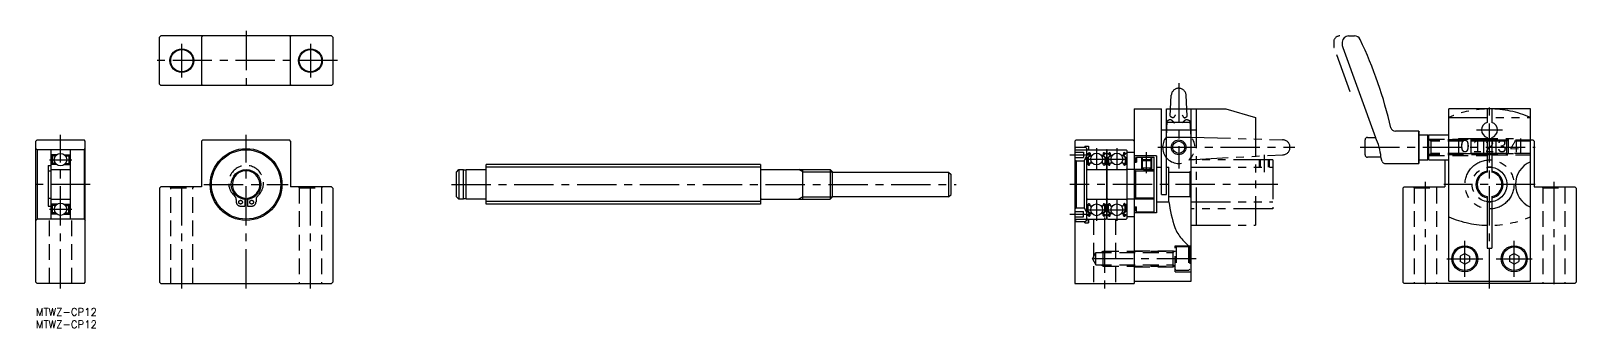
# Model space of a CAD drawing. Extents: x -2 to 623, y -8 to 112.
import ezdxf

# ---------------------------------------------------------------- set-up
doc = ezdxf.new("R2010")
doc.units = 0
doc.header["$LTSCALE"] = 0.5
for name, pattern in [('CENTER', [50.8, 31.75, -6.35, 6.35, -6.35]), ('DASHED', [19.05, 12.7, -6.35]), ('PHANTOM', [63.5, 31.75, -6.35, 6.35, -6.35, 6.35, -6.35])]:
    doc.linetypes.add(name, pattern=pattern)
doc.layers.get('0').update_dxf_attribs({"linetype": 'CONTINUOUS'})
for name, color, linetype in [('MSM_CENTER', 1, 'CENTER'), ('MSM_CONTINUOUS', 7, 'CONTINUOUS'), ('MSM_DASHED', 4, 'DASHED'), ('MSM_IMAGINARY', 6, 'PHANTOM'), ('MSM_NARROW', 5, 'CONTINUOUS'), ('MSM_PART_NUMBER', 7, 'CONTINUOUS')]:
    doc.layers.add(name, color=color, linetype=linetype)
doc.styles.add('MS_明朝', font='txt', dxfattribs={"height": 2.5})
doc.styles.get("Standard").update_dxf_attribs({"font": 'txt.shx', "height": 3, "bigfont": 'bigfont.shx'})

# ---------------------------------------------------------------- blocks, each defined once
blk = doc.blocks.new('*U4')
at = {"layer": 'MSM_PART_NUMBER'}
blk.add_text('MTWZ-CP12', height=3, dxfattribs=at).set_placement((0, -3))
blk = doc.blocks.new('*U5')
at = {"layer": 'MSM_PART_NUMBER'}
blk.add_text('MTWZ-CP12', height=3, dxfattribs=at).set_placement((0, -8))

msp = doc.modelspace()

# ---------------------------------------------------------------- linework, layer by layer
for p, q in [((444, 56), (444.54, 55.46)), ((444.54, 55.46), (452, 55.46)), ((444.54, 55.46), (444.54, 44.54)), ((444, 44), (444.54, 44.54)), ((444.54, 44.54), (452, 44.54))]:
    msp.add_line(p, q)
at = {"layer": 'MSM_CENTER'}
for p, q in [((59, 93.2), (59, 106.8)), ((85, 112), (85, 88)), ((111, 106.8), (111, 93.2)), ((122, 100), (48, 100)), ((462, 90.84), (462, 56.5)), ((587.64, 8), (587.64, 82.5)), ((10, 8), (10, 70)), ((85, 8), (85, 70)), ((455, 72), (469, 72)), ((582.44, 72), (592.84, 72)), ((428.8, 64.63), (428.8, 55.87)), ((437, 64.63), (437, 55.87)), ((449, 54.5), (449, 63)), ((453.5, 65), (509, 65)), ((535.34, 65), (606.14, 65)), ((5.5, 60), (14.5, 60)), ((418, 62), (425.5, 62)), ((424.42, 60.25), (441.38, 60.25)), ((496.5, 61.9), (496.5, 55)), ((22, 50), (-2, 50)), ((59, 8), (59, 51)), ((67.95, 50), (102.05, 50)), ((111, 8), (111, 51)), ((168, 50), (372, 50)), ((502, 50), (418, 50)), ((561.64, 51), (561.64, 8)), ((606.14, 50), (569.14, 50)), ((613.64, 51), (613.64, 8)), ((428.8, 44.13), (428.8, 35.37)), ((437, 44.13), (437, 35.37)), ((5.5, 40), (14.5, 40)), ((418, 38), (425.5, 38)), ((424.42, 39.75), (441.38, 39.75)), ((432, 36.59), (432, 8)), ((577.64, 12.75), (577.64, 27.25)), ((597.64, 12.75), (597.64, 27.25)), ((469, 20), (425.08, 20)), ((570.39, 20), (584.89, 20)), ((590.39, 20), (604.89, 20))]:
    msp.add_line(p, q, dxfattribs=at)
at = {"layer": 'MSM_CONTINUOUS'}
for p, q in [((50, 109.5), (50.5, 110)), ((50, 90.5), (50, 109.5)), ((119.5, 110), (50.5, 110)), ((67, 109.5), (67.5, 110)), ((67, 109.5), (67, 90.5)), ((102.5, 110), (103, 109.5)), ((103, 90.5), (103, 109.5)), ((119.5, 110), (120, 109.5)), ((120, 109.5), (120, 90.5)), ((528.14, 107.5), (528.14, 106.12)), ((530.64, 110), (533.07, 110)), ((528.29, 105.27), (541.49, 69)), ((50.5, 90), (50, 90.5)), ((119.5, 90), (50.5, 90)), ((67.5, 90), (67, 90.5)), ((103, 90.5), (102.5, 90)), ((120, 90.5), (119.5, 90)), ((444, 80.5), (444, 10)), ((444, 80.5), (455, 80.5)), ((455, 46), (455, 80.5)), ((457, 46), (457, 80.5)), ((457, 80.5), (467, 80.5)), ((467, 75.04), (457, 75.04)), ((467, 11), (467, 80.5)), ((571.14, 11), (571.14, 80.5)), ((604.14, 80.5), (571.14, 80.5)), ((586.64, 80.5), (586.64, 75.04)), ((588.64, 80.5), (588.64, 75.04)), ((604.14, 11), (604.14, 80.5)), ((467, 68.96), (457, 68.96)), ((538.34, 69), (541.49, 69)), ((559.05, 71.5), (549.63, 71.5)), ((559.05, 71.5), (559.14, 71.3)), ((559.05, 58.5), (559.05, 71.5)), ((559.14, 58.7), (559.14, 71.3)), ((559.14, 70), (562.77, 70)), ((563.14, 69.63), (562.77, 70)), ((562.77, 60), (562.77, 70)), ((563.14, 60), (563.14, 70)), ((563.14, 70), (571.14, 70)), ((586.64, 68.96), (586.64, 54.9)), ((588.64, 68.96), (588.64, 54.9)), ((0.5, 68), (0, 67.5)), ((0, 10.5), (0, 67.5)), ((0.5, 64), (0, 64.5)), ((0.5, 68), (19.5, 68)), ((0.5, 64), (0.5, 36)), ((19.5, 64), (0.5, 64)), ((6, 64), (6, 36)), ((14, 36), (14, 64)), ((20, 67.5), (19.5, 68)), ((19.5, 64), (20, 64.5)), ((19.5, 64), (19.5, 36)), ((20, 10.5), (20, 67.5)), ((67.5, 68), (67, 67.5)), ((67, 67.5), (67, 49)), ((67.5, 68), (102.5, 68)), ((103, 67.5), (102.5, 68)), ((103, 67.5), (103, 49)), ((420, 67.5), (420.5, 68)), ((420, 67.5), (420, 10)), ((420.5, 65), (420, 64.5)), ((420, 65), (424.3, 65)), ((420, 65), (424, 65)), ((420, 64), (424.8, 64)), ((420, 63.05), (423.5, 63.05)), ((420.5, 68), (443.5, 68)), ((423.5, 63.05), (423.5, 60.95)), ((424, 65.5), (425.5, 65.5)), ((424, 65.5), (425.5, 65.5)), ((424, 65.5), (424, 65)), ((424.3, 65), (424.8, 64.5)), ((424.8, 35.5), (424.8, 64.5)), ((425.1, 64), (432.5, 64)), ((425.36, 62.45), (425.61, 62.75)), ((425.5, 65.5), (425.5, 64)), ((425.51, 62.32), (425.76, 62.62)), ((425.94, 62.56), (425.98, 61.68)), ((426.14, 62.58), (426.2, 61.84)), ((431.46, 62.58), (431.4, 61.84)), ((431.66, 62.56), (431.62, 61.68)), ((432.09, 62.32), (431.84, 62.62)), ((432.24, 62.45), (431.99, 62.75)), ((432.8, 64), (432.8, 36)), ((433, 64), (432.8, 64)), ((433, 64), (433, 36)), ((433.3, 64), (440.7, 64)), ((433.56, 62.45), (433.81, 62.75)), ((433.71, 62.32), (433.96, 62.62)), ((434.14, 62.56), (434.18, 61.68)), ((434.34, 62.58), (434.4, 61.84)), ((439.66, 62.58), (439.6, 61.84)), ((439.86, 62.56), (439.82, 61.68)), ((440.29, 62.32), (440.04, 62.62)), ((440.44, 62.45), (440.19, 62.75)), ((441, 63.7), (441, 36.3)), ((441, 63), (444, 63)), ((443.5, 68), (444, 67.5)), ((537.34, 62), (537.34, 68)), ((588.64, 68), (586.64, 68)), ((604.14, 68), (605.14, 68)), ((605.14, 68), (605.64, 67.5)), ((605.64, 67.5), (605.64, 49)), ((5, 57.65), (5, 41.25)), ((5, 57.65), (6, 57.65)), ((8.5, 62), (6, 62)), ((8.5, 58), (6, 58)), ((6.5, 62), (6.5, 58)), ((6.7, 61.5), (6.7, 58.5)), ((8, 61.5), (6.7, 61.5)), ((8, 58.5), (6.7, 58.5)), ((11.5, 62), (14, 62)), ((11.5, 58), (14, 58)), ((12, 61.5), (13.3, 61.5)), ((12, 58.5), (13.3, 58.5)), ((13.3, 61.5), (13.3, 58.5)), ((13.5, 62), (13.5, 58)), ((182, 42), (182, 58)), ((293, 58), (182, 58)), ((293, 58), (293, 42)), ((420, 60.95), (423.5, 60.95)), ((420, 60), (420.5, 59.5)), ((420.5, 59.5), (420.5, 40.5)), ((420.5, 59.5), (423.8, 59.5)), ((423.8, 59.5), (424.8, 61.5)), ((423.8, 59.5), (423.8, 40.5)), ((424.9, 62.45), (425.36, 62.45)), ((425, 58.15), (425.3, 58.15)), ((425.98, 61.68), (425.23, 60.93)), ((425.23, 60.93), (425.23, 58.55)), ((425.3, 58.15), (425.58, 57.82)), ((425.54, 62.04), (425.38, 62.17)), ((426.18, 61.6), (425.43, 60.85)), ((425.43, 60.85), (425.43, 58.55)), ((425.88, 58.55), (425.43, 58.55)), ((425.43, 58.35), (425.88, 58.35)), ((425.67, 62.19), (425.51, 62.32)), ((425.54, 62.04), (425.67, 62.19)), ((425.73, 57.75), (425.79, 57.75)), ((425.88, 58.35), (425.88, 58.55)), ((425.98, 57.88), (426.25, 58.62)), ((426.18, 62.07), (426.18, 61.6)), ((426.3, 61.75), (426.95, 61.75)), ((426.44, 58.75), (426.95, 58.75)), ((431.3, 61.75), (430.65, 61.75)), ((431.16, 58.75), (430.65, 58.75)), ((431.62, 57.88), (431.35, 58.62)), ((431.42, 62.07), (431.42, 61.6)), ((431.42, 61.6), (432.17, 60.85)), ((431.62, 61.68), (432.37, 60.93)), ((431.72, 58.55), (432.17, 58.55)), ((431.72, 58.35), (431.72, 58.55)), ((432.17, 58.35), (431.72, 58.35)), ((431.87, 57.75), (431.81, 57.75)), ((431.93, 62.19), (432.09, 62.32)), ((432.06, 62.04), (431.93, 62.19)), ((432.3, 58.15), (432.02, 57.82)), ((432.06, 62.04), (432.22, 62.17)), ((432.17, 60.85), (432.17, 58.55)), ((432.7, 62.45), (432.24, 62.45)), ((432.6, 58.15), (432.3, 58.15)), ((432.37, 60.93), (432.37, 58.55)), ((433.1, 62.45), (433.56, 62.45)), ((433.2, 58.15), (433.5, 58.15)), ((434.18, 61.68), (433.43, 60.93)), ((433.43, 60.93), (433.43, 58.55)), ((433.5, 58.15), (433.78, 57.82)), ((433.74, 62.04), (433.58, 62.17)), ((434.38, 61.6), (433.63, 60.85)), ((433.63, 60.85), (433.63, 58.55)), ((434.08, 58.55), (433.63, 58.55)), ((433.63, 58.35), (434.08, 58.35)), ((433.87, 62.19), (433.71, 62.32)), ((433.74, 62.04), (433.87, 62.19)), ((433.93, 57.75), (433.99, 57.75)), ((434.08, 58.35), (434.08, 58.55)), ((434.18, 57.88), (434.45, 58.62)), ((434.38, 62.07), (434.38, 61.6)), ((434.5, 61.75), (435.15, 61.75)), ((434.64, 58.75), (435.15, 58.75)), ((439.5, 61.75), (438.85, 61.75)), ((439.36, 58.75), (438.85, 58.75)), ((439.82, 57.88), (439.55, 58.62)), ((439.62, 62.07), (439.62, 61.6)), ((439.62, 61.6), (440.37, 60.85)), ((439.82, 61.68), (440.57, 60.93)), ((439.92, 58.35), (439.92, 58.55)), ((439.92, 58.55), (440.37, 58.55)), ((440.37, 58.35), (439.92, 58.35)), ((440.07, 57.75), (440.01, 57.75)), ((440.13, 62.19), (440.29, 62.32)), ((440.26, 62.04), (440.13, 62.19)), ((440.5, 58.15), (440.22, 57.82)), ((440.26, 62.04), (440.42, 62.17)), ((440.37, 60.85), (440.37, 58.55)), ((440.9, 62.45), (440.44, 62.45)), ((440.8, 58.15), (440.5, 58.15)), ((440.57, 60.93), (440.57, 58.55)), ((453, 61.5), (444, 61.5)), ((444, 60.5), (444.5, 60.5)), ((444, 59), (445, 59)), ((444.5, 60.5), (445, 61)), ((444.5, 60.5), (444.5, 59)), ((445, 61), (445, 59)), ((445, 61), (452, 61)), ((447.27, 60), (447, 59.73)), ((447, 59.73), (447, 56.75)), ((447, 59.73), (451, 59.73)), ((447, 56.75), (451, 56.75)), ((447.75, 56), (447, 56.75)), ((447.27, 61), (447.27, 60)), ((450.73, 60), (447.27, 60)), ((447.27, 56.48), (447.27, 56)), ((450.25, 56), (451, 56.75)), ((450.73, 61), (450.73, 60)), ((450.73, 60), (451, 59.73)), ((450.73, 56.48), (450.73, 56)), ((451, 59.73), (451, 56.75)), ((452, 61), (452, 39)), ((453, 61.5), (453, 38.5)), ((453, 57), (455, 57)), ((457, 56.93), (458, 56.93)), ((458, 43), (458, 56.93)), ((543.74, 61), (538.34, 61)), ((544.24, 59.23), (543.74, 61)), ((545.2, 58.5), (559.05, 58.5)), ((559.05, 58.5), (559.14, 58.7)), ((559.14, 60), (562.77, 60)), ((563.14, 60.37), (562.77, 60)), ((563.14, 60), (571.14, 60)), ((569.64, 60), (569.64, 49)), ((588.64, 62), (586.64, 62)), ((5, 55.55), (6, 55.55)), ((6, 56), (14, 56)), ((170, 55), (171, 56)), ((170, 45), (170, 55)), ((171, 56), (171, 44)), ((171, 56), (172.85, 56)), ((172.85, 44), (172.85, 56)), ((174, 55.75), (172.85, 55.75)), ((174, 44), (174, 56)), ((174, 56), (181.7, 56)), ((293.3, 56), (321.05, 56)), ((310, 44), (310, 56)), ((321.05, 56), (321.05, 44)), ((321.05, 56), (322, 55.05)), ((322, 44.95), (322, 55.05)), ((322, 55), (369, 55)), ((369, 55), (369, 45)), ((369, 55), (370, 54)), ((370, 46), (370, 54)), ((425.1, 56), (432.5, 56)), ((433.3, 56), (440.7, 56)), ((444, 56), (441, 56)), ((447.75, 56), (450.25, 56)), ((458, 54.9), (466.5, 54.9)), ((467, 55.4), (466.5, 54.9)), ((466.5, 54.9), (466.5, 45.1)), ((5, 44.47), (6, 44.47)), ((6, 44), (14, 44)), ((50, 48.5), (50.5, 49)), ((50, 48.5), (50, 10.5)), ((67, 49), (50.5, 49)), ((84.5, 44.47), (84.5, 44.02)), ((85.5, 44.47), (85.5, 44.02)), ((119.5, 49), (103, 49)), ((120, 48.5), (119.5, 49)), ((120, 48.5), (120, 10.5)), ((170, 45), (171, 44)), ((172.85, 44), (171, 44)), ((174, 44.25), (172.85, 44.25)), ((181.7, 44), (174, 44)), ((293.3, 44), (321.05, 44)), ((321.05, 44), (322, 44.95)), ((369, 45), (322, 45)), ((369, 45), (370, 46)), ((425.1, 44), (432.5, 44)), ((433.3, 44), (440.7, 44)), ((444, 44), (441, 44)), ((455, 46), (457, 46)), ((458, 45.1), (466.5, 45.1)), ((467, 44.6), (466.5, 45.1)), ((553.14, 49), (552.64, 48.5)), ((552.64, 48.5), (552.64, 10.5)), ((553.14, 49), (569.64, 49)), ((586.64, 45.1), (586.64, 24.25)), ((588.64, 45.1), (588.64, 24.25)), ((605.64, 49), (622.14, 49)), ((622.14, 49), (622.64, 48.5)), ((622.64, 48.5), (622.64, 10.5)), ((5, 41.25), (6, 41.25)), ((8.5, 42), (6, 42)), ((8.5, 38), (6, 38)), ((6.5, 38), (6.5, 42)), ((8, 41.5), (6.7, 41.5)), ((6.7, 38.5), (6.7, 41.5)), ((8, 38.5), (6.7, 38.5)), ((11.5, 42), (14, 42)), ((11.5, 38), (14, 38)), ((12, 41.5), (13.3, 41.5)), ((12, 38.5), (13.3, 38.5)), ((13.3, 38.5), (13.3, 41.5)), ((13.5, 38), (13.5, 42)), ((293, 42), (182, 42)), ((420, 40), (420.5, 40.5)), ((420, 39.05), (423.5, 39.05)), ((420.5, 40.5), (423.8, 40.5)), ((423.5, 36.95), (423.5, 39.05)), ((423.8, 40.5), (424.8, 38.5)), ((424.9, 37.55), (425.36, 37.55)), ((425, 41.85), (425.3, 41.85)), ((425.23, 39.07), (425.23, 41.45)), ((425.98, 38.32), (425.23, 39.07)), ((425.3, 41.85), (425.58, 42.18)), ((425.36, 37.55), (425.61, 37.25)), ((425.54, 37.96), (425.38, 37.83)), ((425.43, 41.65), (425.88, 41.65)), ((425.88, 41.45), (425.43, 41.45)), ((425.43, 39.15), (425.43, 41.45)), ((426.18, 38.4), (425.43, 39.15)), ((425.67, 37.81), (425.51, 37.68)), ((425.51, 37.68), (425.76, 37.38)), ((425.54, 37.96), (425.67, 37.81)), ((425.73, 42.25), (425.79, 42.25)), ((425.88, 41.65), (425.88, 41.45)), ((425.94, 37.44), (425.98, 38.32)), ((425.98, 42.12), (426.25, 41.38)), ((426.14, 37.42), (426.2, 38.16)), ((426.18, 37.93), (426.18, 38.4)), ((426.3, 38.25), (426.95, 38.25)), ((426.44, 41.25), (426.95, 41.25)), ((426.57, 41.25), (426.57, 41.25)), ((431.16, 41.25), (430.65, 41.25)), ((431.3, 38.25), (430.65, 38.25)), ((431.62, 42.12), (431.35, 41.38)), ((431.46, 37.42), (431.4, 38.16)), ((431.42, 38.4), (432.17, 39.15)), ((431.42, 37.93), (431.42, 38.4)), ((431.62, 38.32), (432.37, 39.07)), ((431.66, 37.44), (431.62, 38.32)), ((431.72, 41.65), (431.72, 41.45)), ((432.17, 41.65), (431.72, 41.65)), ((431.72, 41.45), (432.17, 41.45)), ((431.87, 42.25), (431.81, 42.25)), ((432.09, 37.68), (431.84, 37.38)), ((432.06, 37.96), (431.93, 37.81)), ((431.93, 37.81), (432.09, 37.68)), ((432.24, 37.55), (431.99, 37.25)), ((432.3, 41.85), (432.02, 42.18)), ((432.06, 37.96), (432.22, 37.83)), ((432.17, 39.15), (432.17, 41.45)), ((432.7, 37.55), (432.24, 37.55)), ((432.6, 41.85), (432.3, 41.85)), ((432.37, 39.07), (432.37, 41.45)), ((433.1, 37.55), (433.56, 37.55)), ((433.2, 41.85), (433.5, 41.85)), ((433.43, 39.07), (433.43, 41.45)), ((434.18, 38.32), (433.43, 39.07)), ((433.5, 41.85), (433.78, 42.18)), ((433.56, 37.55), (433.81, 37.25)), ((433.74, 37.96), (433.58, 37.83)), ((433.63, 41.65), (434.08, 41.65)), ((434.08, 41.45), (433.63, 41.45)), ((433.63, 39.15), (433.63, 41.45)), ((434.38, 38.4), (433.63, 39.15)), ((433.87, 37.81), (433.71, 37.68)), ((433.71, 37.68), (433.96, 37.38)), ((433.74, 37.96), (433.87, 37.81)), ((433.93, 42.25), (433.99, 42.25)), ((434.08, 41.65), (434.08, 41.45)), ((434.14, 37.44), (434.18, 38.32)), ((434.18, 42.12), (434.45, 41.38)), ((434.34, 37.42), (434.4, 38.16)), ((434.38, 37.93), (434.38, 38.4)), ((434.5, 38.25), (435.15, 38.25)), ((434.64, 41.25), (435.15, 41.25)), ((434.77, 41.25), (434.77, 41.25)), ((439.36, 41.25), (438.85, 41.25)), ((439.5, 38.25), (438.85, 38.25)), ((439.82, 42.12), (439.55, 41.38)), ((439.66, 37.42), (439.6, 38.16)), ((439.62, 38.4), (440.37, 39.15)), ((439.62, 37.93), (439.62, 38.4)), ((439.82, 38.32), (440.57, 39.07)), ((439.86, 37.44), (439.82, 38.32)), ((440.37, 41.65), (439.92, 41.65)), ((439.92, 41.65), (439.92, 41.45)), ((439.92, 41.45), (440.37, 41.45)), ((440.07, 42.25), (440.01, 42.25)), ((440.29, 37.68), (440.04, 37.38)), ((440.26, 37.96), (440.13, 37.81)), ((440.13, 37.81), (440.29, 37.68)), ((440.44, 37.55), (440.19, 37.25)), ((440.5, 41.85), (440.22, 42.18)), ((440.26, 37.96), (440.42, 37.83)), ((440.37, 39.15), (440.37, 41.45)), ((440.9, 37.55), (440.44, 37.55)), ((440.8, 41.85), (440.5, 41.85)), ((440.57, 39.07), (440.57, 41.45)), ((444, 41), (445, 41)), ((444, 39.5), (444.5, 39.5)), ((453, 38.5), (444, 38.5)), ((444.5, 41), (444.5, 39.5)), ((444.5, 39.5), (445, 39)), ((445, 39), (445, 41)), ((445, 39), (452, 39)), ((453, 43), (458, 43)), ((0.5, 36), (0, 35.5)), ((19.5, 36), (0.5, 36)), ((19.5, 36), (20, 35.5)), ((420, 36.95), (423.5, 36.95)), ((420, 36), (424.8, 36)), ((420.5, 35), (420, 35.5)), ((420, 35), (424.3, 35)), ((420, 35), (424, 35)), ((424, 35), (424, 34.5)), ((424, 34.5), (424, 35)), ((424, 34.5), (425.5, 34.5)), ((424, 34.5), (425.5, 34.5)), ((424.8, 35.5), (424.3, 35)), ((425.1, 36), (432.5, 36)), ((425.5, 36), (425.5, 34.5)), ((425.5, 34.5), (425.5, 36)), ((433, 36), (432.8, 36)), ((433.3, 36), (440.7, 36)), ((441, 37), (444, 37)), ((577.64, 22.18), (575.75, 21.09)), ((575.75, 21.09), (575.75, 18.91)), ((577.64, 17.82), (575.75, 18.91)), ((577.64, 22.18), (579.53, 21.09)), ((577.64, 17.82), (579.53, 18.91)), ((579.53, 21.09), (579.53, 18.91)), ((586.64, 24.25), (588.64, 24.25)), ((597.64, 22.18), (595.75, 21.09)), ((595.75, 21.09), (595.75, 18.91)), ((597.64, 17.82), (595.75, 18.91)), ((597.64, 22.18), (599.53, 21.09)), ((597.64, 17.82), (599.53, 18.91)), ((599.53, 21.09), (599.53, 18.91)), ((0.5, 10), (0, 10.5)), ((19.5, 10), (0.5, 10)), ((19.5, 10), (20, 10.5)), ((50.5, 10), (50, 10.5)), ((50.5, 10), (119.5, 10)), ((119.5, 10), (120, 10.5)), ((420, 10), (444, 10)), ((444, 11), (467, 11)), ((553.14, 10), (552.64, 10.5)), ((622.14, 10), (553.14, 10)), ((571.14, 11), (604.14, 11)), ((622.14, 10), (622.64, 10.5))]:
    msp.add_line(p, q, dxfattribs=at)
for centre, radius in [((59, 100), 4.8), ((59, 100), 4.5), ((111, 100), 4.8), ((111, 100), 4.5), ((10, 60), 2.5), ((85, 50), 14.5), ((85, 50), 14), ((428.8, 60.25), 2.38), ((437, 60.25), 2.38), ((462, 65), 2.46), ((85, 50), 6), ((10, 40), 2.5), ((428.8, 39.75), 2.38), ((437, 39.75), 2.38), ((577.64, 20), 5.25), ((597.64, 20), 5.25), ((577.64, 20), 4.75), ((597.64, 20), 4.75)]:
    msp.add_circle(centre, radius, dxfattribs=at)
for centre, radius, start, end in [((530.64, 107.5), 2.5, 90, 180), ((533.07, 107.5), 2.5, 25.49274, 90), ((380.71, 34.85), 171.3, 12.81229, 25.49274), ((530.64, 106.12), 2.5, 180, 200), ((587.64, 72), 3.2, 108.20996, 251.79004), ((587.64, 72), 3.2, 288.20996, 71.79004), ((538.34, 68), 1, 90, 180), ((524.06, 59.78), 19.72, 3.56093, 27.88856), ((549.63, 73.5), 2, 199.37899, 270), ((425.1, 63.7), 0.3, 90, 180), ((424.9, 62.55), 0.1, 180, 270), ((425.84, 62.55), 0.3, 4.99676, 140.00197), ((425.84, 62.56), 0.1, 2.81979, 140.00215), ((431.76, 62.55), 0.3, 39.99803, 175.00324), ((431.76, 62.56), 0.1, 39.99785, 177.18021), ((432.5, 63.7), 0.3, 0, 90), ((432.7, 62.55), 0.1, 270, 0), ((433.3, 63.7), 0.3, 90, 180), ((433.1, 62.55), 0.1, 180, 270), ((434.04, 62.55), 0.3, 4.99676, 140.00197), ((434.04, 62.56), 0.1, 2.81979, 140.00215), ((439.96, 62.55), 0.3, 39.99803, 175.00324), ((439.96, 62.56), 0.1, 39.99785, 177.18021), ((440.7, 63.7), 0.3, 0, 90), ((440.9, 62.55), 0.1, 270, 0), ((181.7, 56.3), 0.3, 270, 0), ((293.3, 56.3), 0.3, 180, 270), ((425, 57.95), 0.2, 90, 180), ((425.1, 56.3), 0.3, 180, 270), ((425.43, 58.55), 0.2, 180, 270), ((425.51, 62.32), 0.2, 140.00197, 230.08631), ((425.73, 57.95), 0.2, 219.9952, 270), ((425.79, 57.95), 0.2, 270, 339.99165), ((426.3, 61.85), 0.1, 184.99676, 269.99912), ((426.44, 58.55), 0.2, 90, 159.99165), ((431.16, 58.55), 0.2, 20.00835, 90), ((431.3, 61.85), 0.1, 270.00088, 355.00324), ((431.81, 57.95), 0.2, 200.00835, 270), ((431.87, 57.95), 0.2, 270, 320.0048), ((432.17, 58.55), 0.2, 270, 0), ((432.09, 62.32), 0.2, 309.91369, 39.99803), ((432.5, 56.3), 0.3, 270, 0), ((432.6, 57.95), 0.2, 0, 90), ((433.2, 57.95), 0.2, 90, 180), ((433.3, 56.3), 0.3, 180, 270), ((433.63, 58.55), 0.2, 180, 270), ((433.71, 62.32), 0.2, 140.00197, 230.08631), ((433.93, 57.95), 0.2, 219.9952, 270), ((433.99, 57.95), 0.2, 270, 339.99165), ((434.5, 61.85), 0.1, 184.99676, 269.99912), ((434.64, 58.55), 0.2, 90, 159.99165), ((439.36, 58.55), 0.2, 20.00835, 90), ((439.5, 61.85), 0.1, 270.00088, 355.00324), ((440.01, 57.95), 0.2, 200.00835, 270), ((440.07, 57.95), 0.2, 270, 320.0048), ((440.37, 58.55), 0.2, 270, 0), ((440.29, 62.32), 0.2, 309.91369, 39.99803), ((440.7, 56.3), 0.3, 270, 0), ((440.8, 57.95), 0.2, 0, 90), ((538.34, 62), 1, 180, 270), ((545.2, 59.5), 1, 195.72475, 270), ((587.64, 50), 7, 81.78679, 98.21321), ((608.14, 50), 10, 113.57818, 246.42182), ((85, 50), 5.55, 275.16879, 264.83121), ((587.64, 50), 5.5, 100.47568, 259.52432), ((587.64, 50), 5, 101.53696, 258.46304), ((587.64, 50), 5.5, 280.47568, 79.52432), ((587.64, 50), 5, 281.53696, 78.46304), ((181.7, 43.7), 0.3, 0, 90), ((293.3, 43.7), 0.3, 90, 180), ((425.1, 43.7), 0.3, 90, 180), ((432.5, 43.7), 0.3, 0, 90), ((433.3, 43.7), 0.3, 90, 180), ((440.7, 43.7), 0.3, 0, 90), ((425, 42.05), 0.2, 180, 270), ((424.9, 37.45), 0.1, 90, 180), ((425.43, 41.45), 0.2, 90, 180), ((425.51, 37.68), 0.2, 129.91369, 219.99803), ((425.73, 42.05), 0.2, 90, 140.0048), ((425.79, 42.05), 0.2, 20.00835, 90), ((426.3, 38.15), 0.1, 90.00088, 175.00324), ((426.44, 41.45), 0.2, 200.00835, 270), ((431.16, 41.45), 0.2, 270, 339.99165), ((431.3, 38.15), 0.1, 4.99676, 89.99912), ((431.81, 42.05), 0.2, 90, 159.99165), ((431.87, 42.05), 0.2, 39.9952, 90), ((432.17, 41.45), 0.2, 0, 90), ((432.09, 37.68), 0.2, 320.00197, 50.08631), ((432.6, 42.05), 0.2, 270, 0), ((432.7, 37.45), 0.1, 0, 90), ((433.2, 42.05), 0.2, 180, 270), ((433.1, 37.45), 0.1, 90, 180), ((433.63, 41.45), 0.2, 90, 180), ((433.71, 37.68), 0.2, 129.91369, 219.99803), ((433.93, 42.05), 0.2, 90, 140.0048), ((433.99, 42.05), 0.2, 20.00835, 90), ((434.5, 38.15), 0.1, 90.00088, 175.00324), ((434.64, 41.45), 0.2, 200.00835, 270), ((439.36, 41.45), 0.2, 270, 339.99165), ((439.5, 38.15), 0.1, 4.99676, 89.99912), ((440.01, 42.05), 0.2, 90, 159.99165), ((440.07, 42.05), 0.2, 39.9952, 90), ((440.37, 41.45), 0.2, 0, 90), ((440.29, 37.68), 0.2, 320.00197, 50.08631), ((440.8, 42.05), 0.2, 270, 0), ((440.9, 37.45), 0.1, 0, 90), ((523.68, 52.77), 66.4, 188.46167, 197.70221), ((587.64, 50), 7, 261.78679, 278.21321), ((425.1, 36.3), 0.3, 180, 270), ((425.84, 37.45), 0.3, 219.99803, 355.00324), ((425.84, 37.44), 0.1, 219.99785, 357.18021), ((431.76, 37.45), 0.3, 184.99676, 320.00197), ((431.76, 37.44), 0.1, 182.81979, 320.00215), ((432.5, 36.3), 0.3, 270, 0), ((433.3, 36.3), 0.3, 180, 270), ((434.04, 37.45), 0.3, 219.99803, 355.00324), ((434.04, 37.44), 0.1, 219.99785, 357.18021), ((439.96, 37.45), 0.3, 184.99676, 320.00197), ((439.96, 37.44), 0.1, 182.81979, 320.00215), ((440.7, 36.3), 0.3, 270, 0), ((475.11, 38.46), 15.82, 201.82092, 221.22828), ((497.32, 58.41), 45.67, 221.68553, 228.40769)]:
    msp.add_arc(centre, radius, start, end, dxfattribs=at)
at = {"layer": 'MSM_DASHED'}
for p, q in [((563.14, 68.25), (586.64, 68.25)), ((586.64, 68), (563.14, 68)), ((564.08, 67.46), (563.14, 68)), ((564.08, 62.54), (563.14, 62)), ((564.08, 62), (564.08, 68)), ((586.64, 67.46), (564.08, 67.46)), ((586.64, 62.54), (564.08, 62.54)), ((588.64, 68), (604.14, 68)), ((604.14, 67.46), (588.64, 67.46)), ((604.14, 62.54), (588.64, 62.54)), ((595.14, 67.46), (594.6, 68)), ((594.6, 62), (594.6, 68)), ((595.14, 62.54), (594.6, 62)), ((595.14, 67.46), (595.14, 62.54)), ((586.64, 62), (563.14, 62)), ((563.14, 61.75), (586.64, 61.75)), ((588.64, 62), (604.14, 62)), ((54.2, 49), (54.5, 48.7)), ((54.5, 10), (54.5, 48.7)), ((54.5, 48.7), (63.5, 48.7)), ((63.8, 49), (63.5, 48.7)), ((63.5, 10), (63.5, 48.7)), ((81, 43.94), (81, 43)), ((84.5, 44.02), (84.5, 41.25)), ((85.5, 44.02), (85.5, 41.25)), ((89, 43.94), (89, 43)), ((106.2, 49), (106.5, 48.7)), ((106.5, 48.7), (115.5, 48.7)), ((106.5, 48.7), (106.5, 10)), ((115.8, 49), (115.5, 48.7)), ((115.5, 48.7), (115.5, 10)), ((557.14, 48.7), (556.84, 49)), ((557.14, 48.7), (557.14, 10)), ((557.14, 48.7), (566.14, 48.7)), ((566.14, 48.7), (566.44, 49)), ((566.14, 48.7), (566.14, 10)), ((609.14, 48.7), (608.84, 49)), ((609.14, 48.7), (618.14, 48.7)), ((609.14, 48.7), (609.14, 10)), ((618.14, 48.7), (618.44, 49)), ((618.14, 48.7), (618.14, 10)), ((82.75, 41.25), (84.5, 41.25)), ((85.5, 41.25), (87.25, 41.25)), ((5.5, 10), (5.5, 36)), ((14.5, 10), (14.5, 36)), ((427.5, 36), (427.5, 10)), ((436.5, 36), (436.5, 10)), ((460.5, 14.75), (460.5, 25.25)), ((460.5, 25.25), (467, 25.25)), ((427.08, 20), (428.5, 22.46)), ((427.08, 20), (428.5, 17.54)), ((428.5, 17.54), (428.5, 22.46)), ((428.5, 22.46), (459.56, 22.46)), ((430.56, 22.46), (431.5, 23)), ((431.5, 17), (431.5, 23)), ((431.5, 23), (460.5, 23)), ((431.5, 22.46), (432.04, 23)), ((432.04, 23), (432.04, 17)), ((444, 23.25), (460.5, 23.25)), ((459.56, 23), (459.56, 17)), ((460.5, 23), (459.56, 22.46)), ((461, 24.75), (460.5, 24.25)), ((461, 24.75), (461, 15.25)), ((466, 24.75), (461, 24.75)), ((466, 24.75), (466, 15.25)), ((466, 24.75), (466.5, 24.25)), ((466.5, 24.25), (466.5, 15.75)), ((428.5, 17.54), (459.56, 17.54)), ((430.56, 17.54), (431.5, 17)), ((431.5, 17.54), (432.04, 17)), ((431.5, 17), (460.5, 17)), ((444, 16.75), (460.5, 16.75)), ((460.5, 17), (459.56, 17.54)), ((461, 15.25), (460.5, 15.75)), ((460.5, 14.75), (467, 14.75)), ((466, 15.25), (461, 15.25)), ((466, 15.25), (466.5, 15.75))]:
    msp.add_line(p, q, dxfattribs=at)
for centre in [(82.75, 42.85), (87.25, 42.85)]:
    msp.add_circle(centre, 0.75, dxfattribs=at)
for centre, radius, start, end in [((85, 50.6), 7.05, 310.79913, 229.20088), ((79.25, 43.94), 1.75, 0, 49.20087), ((90.75, 43.94), 1.75, 130.79913, 180.00001), ((82.75, 43), 1.75, 179.99999, 270), ((87.25, 43), 1.75, 270, 0)]:
    msp.add_arc(centre, radius, start, end, dxfattribs=at)
at = {"layer": 'MSM_IMAGINARY'}
for p, q in [((524.64, 107.5), (524.64, 106.12)), ((531.28, 87.42), (524.79, 105.27)), ((458.56, 77.56), (459, 86)), ((465.44, 77.56), (465, 86)), ((457, 69.15), (457.34, 75.56)), ((467, 69.15), (466.66, 75.56)), ((467, 80.5), (481, 80.5)), ((469, 80.5), (469, 33.5)), ((481, 80.5), (493, 77.06)), ((493, 77.06), (493, 33.5)), ((571.14, 77.06), (604.14, 77.06)), ((467, 69.15), (504.09, 68)), ((575.14, 68.5), (600.14, 68.5)), ((575.14, 68.5), (575.14, 62.5)), ((575.14, 62.5), (600.14, 62.5)), ((580.14, 68.5), (580.14, 62.5)), ((585.14, 68.5), (585.14, 62.5)), ((590.14, 68.5), (590.14, 62.5)), ((595.14, 68.5), (595.14, 62.5)), ((600.14, 68.5), (600.14, 62.5)), ((466.15, 60), (504.16, 62)), ((500, 59.9), (467, 59.9)), ((467, 57), (500, 57)), ((494.5, 59.9), (494.5, 57)), ((494.88, 59.9), (494.88, 57)), ((498.12, 59.9), (498.12, 57)), ((498.5, 59.9), (498.5, 57)), ((500, 59.9), (500, 40.1)), ((467, 43), (500, 43)), ((500, 40.1), (467, 40.1)), ((467, 33.5), (493, 33.5))]:
    msp.add_line(p, q, dxfattribs=at)
for radius in [9.9, 7]:
    msp.add_circle((587.64, 50), radius, dxfattribs=at)
for centre, radius, start, end in [((527.14, 107.5), 2.5, 90, 180), ((527.14, 106.12), 2.5, 180, 200), ((462, 85.84), 3, 3.01868, 176.98132), ((460.52, 71.16), 5.43, 116.79389, 125.90068), ((458.53, 75.17), 0.957, 61.58784, 118.41216), ((463.22, 84.08), 8.01, 234.45762, 238.71717), ((457.87, 73.97), 2.32, 38.94675, 61.27866), ((460.13, 79.04), 2.1, 239.34428, 248.76508), ((459.69, 77.89), 0.872, 248.57275, 267.77575), ((459.67, 77.57), 0.543, 268.54584, 284.97096), ((449.88, 66.88), 13.01, 37.13526, 41.12298), ((459.6, 77.75), 0.738, 286.28277, 313.53788), ((458.57, 78.86), 2.25, 313.10608, 328.13694), ((451.08, 83.83), 11.24, 326.77114, 329.2143), ((471.63, 82.39), 9.31, 208.59684, 211.5791), ((473.36, 66.49), 12.93, 135.20294, 139.20492), ((465.9, 78.87), 2.58, 211.5916, 219.10627), ((464.59, 77.77), 0.872, 217.47163, 243.39443), ((465.43, 74.33), 1.78, 105.40069, 134.45028), ((464.38, 77.4), 0.443, 245.84229, 266.98002), ((464.37, 77.62), 0.668, 268.73852, 293.48229), ((463.98, 78.57), 1.69, 292.8711, 304.90805), ((460.91, 82.95), 7.04, 304.96067, 310.06068), ((465.21, 74.92), 1.16, 77.32832, 102.67168), ((464.74, 72.9), 3.23, 65.53211, 77.00571), ((461.48, 65.5), 11.32, 62.76369, 66.03964), ((587.64, 39.22), 41.28, 66.4405, 113.5595), ((462, 65), 6.5, 140.28486, 39.71514), ((504, 65), 3, 270, 90), ((587.64, 75.24), 41.74, 246.71314, 293.28686)]:
    msp.add_arc(centre, radius, start, end, dxfattribs=at)
at = {"layer": 'MSM_NARROW'}
for p, q in [((588.64, 67.46), (586.64, 67.46)), ((588.64, 62.54), (586.64, 62.54)), ((293, 56.92), (182, 56.92)), ((447, 61), (447, 59.73)), ((447, 56.75), (447, 56)), ((447.27, 60), (447.27, 56.48)), ((450.73, 60), (450.73, 56.48)), ((451, 61), (451, 59.73)), ((451, 56.75), (451, 56)), ((310, 55.06), (308.37, 56)), ((310, 55.05), (322, 55.05)), ((447.75, 56), (444, 56)), ((450.25, 56), (452, 56)), ((310, 44.95), (308.36, 44)), ((310, 44.95), (322, 44.95)), ((452, 44), (444, 44)), ((293, 43.08), (182, 43.08))]:
    msp.add_line(p, q, dxfattribs=at)
msp.add_circle((462, 65), 3, dxfattribs=at)

# ---------------------------------------------------------------- block references
at = {"layer": 'MSM_CONTINUOUS'}
for name in ['*U4', '*U5']:
    msp.add_blockref(name, (0, 0), dxfattribs=at)

# ---------------------------------------------------------------- texts
at = {"layer": 'MSM_IMAGINARY', "style": 'MS_明朝'}
for s, p in [('0', (575.84, 63.01)), ('1', (580.84, 63.01)), ('2', (585.84, 63.01)), ('3', (590.84, 63.01)), ('4', (595.84, 63.01))]:
    msp.add_text(s, height=5, dxfattribs=at).set_placement(p)

doc.saveas('drawing.dxf')
